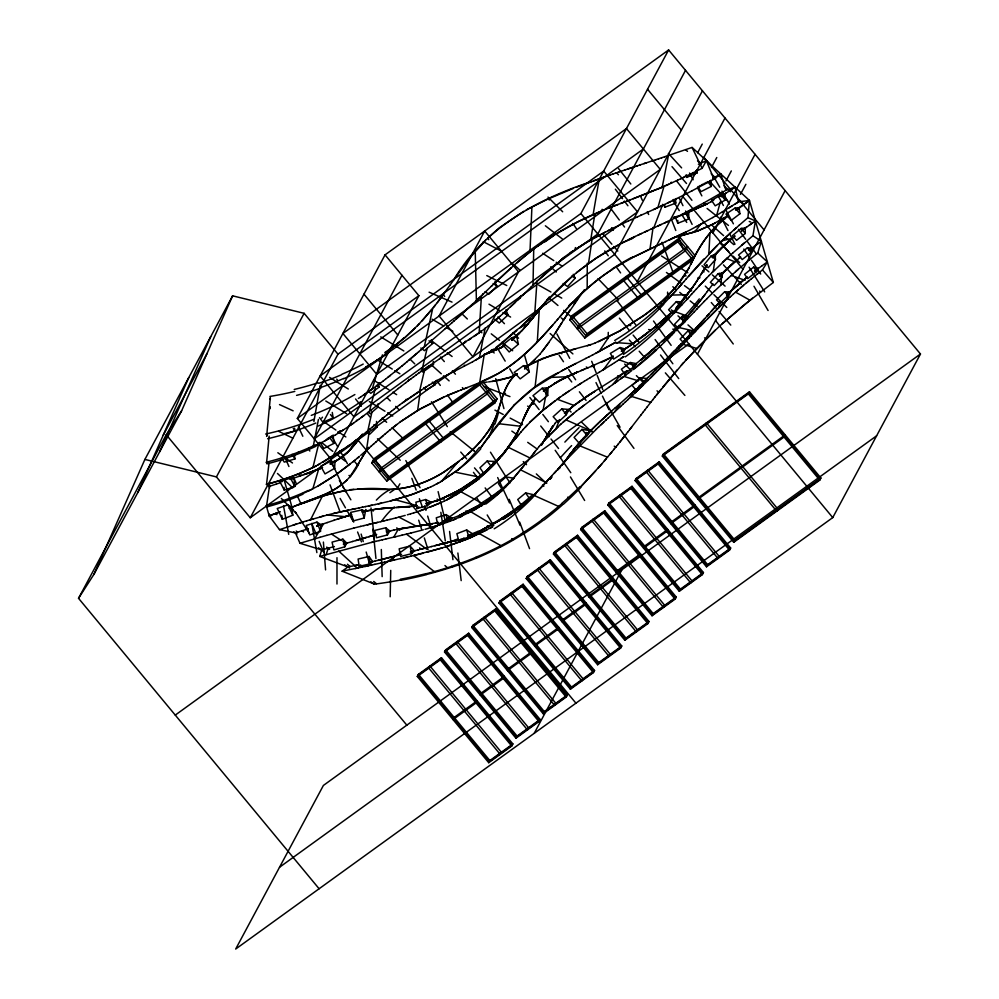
<?xml version="1.0" encoding="UTF-8"?>
<svg xmlns="http://www.w3.org/2000/svg" width="999" height="999" viewBox="0 0 999 999"><rect width="100%" height="100%" fill="white"/><g stroke="black" fill="none" stroke-linecap="round" stroke-linejoin="round"><path stroke-width="1.5" d="M336.975 584.028L336.988 557.679M587.262 263.212L587.187 288.499M677.859 216.246L675.536 217.632L677.797 223.227L688.723 219.018L688.761 212.425L682.629 214.573M269.218 514.01L269.206 515.859L279.495 529.645L295.442 532.892L306.056 529.482M269.468 488.149L269.493 484.453M270.205 408.691L270.217 406.843M270.292 399.45L270.304 397.602L266.633 436.413L267.27 434.677M677.797 223.227L677.821 220.429M533.016 285.152L533.728 248.739M390.184 596.765L390.734 570.379M608.154 338.449L608.279 332.38M529.97 252.035L531.918 206.855M721.078 284.815L721.59 273.976L719.005 273.439M481.456 295.567L479.145 332.879M539.248 310.077L537.3 341.97M543.781 391.183L548.076 387.724L542.17 388.249L532.966 395.691L539.385 402.272L547.714 395.417L548.076 387.724L561.438 379.52L577.859 371.84M709.952 233.104L708.865 253.721M334.628 468.331L334.99 461.463L330.145 461.513L320.754 466.271L325.025 473.913L334.628 468.331L330.145 461.513M537 280.856L534.777 313.299M320.479 531.381L320.916 524.675L316.958 522.127L306.256 525.474L309.765 534.89L320.479 531.381L316.958 522.127M535.039 387.275L538.174 360.264M739.285 225.175L747.951 217.67L749.425 200.449L692.082 147.427L664.622 156.768M269.168 436.151L266.558 463.111L267.158 461.913M276.398 484.04L269.48 486.301L266.521 484.403L269.143 461.913M650.012 248.788L653.096 227.41M420.479 389.822L417.644 410.402L400.899 421.441M721.852 277.46L722.439 273.089L718.044 273.738L710.364 282.305L714.185 285.527L721.852 277.46L718.044 273.738M715.759 253.646L713.274 271.278M368.968 432.904L366.471 450.337M588.486 263.461L592.245 238.474M269.48 486.301L266.483 506.406L269.206 515.859L270.841 516.92M479.695 382.58L484.215 354.558M590.746 239.86L594.73 214.885M599.288 178.784L593.106 214.635M733.154 252.685L752.946 235.727L755.406 220.941L747.951 217.67M751.023 252.622L751.772 248.227L747.414 247.764L738.536 254.995L742.22 259.553L751.023 252.622L747.414 247.764M313.911 421.553L320.279 385.227M543.081 410.177L545.641 396.466M485.102 328.159L479.408 358.017M364.198 517.994L365.484 511.076L361.85 509.915L350.599 512.4L353.534 520.829L364.198 517.994L361.85 509.915M313.199 446.678L318.431 419.405M432.704 308.504L424.275 346.953M662.225 187.125L668.431 155.494M545.916 395.092L547.327 388.261M371.99 411.813L367.844 430.794M424.837 368.656L419.667 390.934M427.147 348.201L421.753 370.979M406.218 399.225L405.994 400.199M312.937 467.432L318.981 442.669M574.974 249.563L575.461 247.577M721.64 196.853L721.94 195.642M369.393 411.413L375.399 388.087M720.379 201.711L716.72 215.222M514.148 265.135L537.487 245.592M657.891 207.58L664.035 186.264M338.723 551.073L354.657 565.609L358.079 564.897L347.914 566.957L319.78 556.431L321.678 549.925L334.378 546.565M312.837 488.798L318.656 469.193M372.24 389.098L382.417 354.87M718.518 307.817L720.329 302.11M601.635 210.989L602.147 209.266M749.325 259.89L757.729 252.959L761.375 241.446L752.946 235.727M326.099 554.632L328.284 548.189L326.636 547.102M653.783 227.884L662.724 204.32M494.305 423.888L488.886 437.15M519.955 297.889L520.616 296.091M482.867 294.418L483.191 293.531M623.463 352.797L624.987 349.013L620.092 347.54L610.377 353.396L613.636 359.103L623.463 352.797L620.092 347.54M556.006 428.596L559.602 419.88M521.84 422.714L519.043 429.17M521.653 423.164L520.354 426.236L498.676 423.701M522.727 420.579L524.013 417.545M522.939 420.079L528.658 408.004L535.377 398.788M520.292 426.361L527.397 410.327L535.027 399.175M430.719 341.346L431.431 339.735M523.963 417.669L530.706 404.72L525.237 414.772M319.106 888.76L78.534 598.314L93.906 574.4L144.892 459.428L232.617 295.829L304.133 313.324L337.974 354.17L250.25 517.757L216.421 476.91L144.892 459.428M137.762 492.594L188.761 377.634M159.69 451.698L210.689 336.725M93.906 574.4L181.618 410.801L232.617 295.829M504.458 452.609L514.073 438.761L520.279 426.398M408.941 379.333L408.266 380.856L411.001 378.808M519.005 429.258L517.557 432.292M728.009 295.504L729.632 292.008L724.687 291.696L716.52 299.875L719.904 303.371L728.009 295.504L724.687 291.696M670.716 183.366L671.278 182.18M310.614 519.642L322.315 496.241M464.66 342.744L465.434 341.183M378.946 384.215L379.682 382.742M517.532 432.33L510.926 443.806L504.682 452.335M558.141 422.24L566.321 414.697L569.03 409.478L561.825 408.878L553.159 416.695L558.141 422.24L559.54 419.555M690.971 264.298C699.05 245.342 711.438 228.484 728.046 216.121M464.71 365.159L464.098 366.296M756.643 271.616L758.303 268.469L753.583 267.133L744.567 274.313L747.714 278.621L756.643 271.616L753.583 267.133M697.652 152.747L702.247 144.093M711.463 167.47L716.783 157.517M163.262 435.114L207.118 353.321M78.534 598.314L166.246 434.727L181.618 410.801M216.421 476.91L304.133 313.324M385.052 254.857L418.881 295.692L331.168 459.29L297.34 418.444L385.052 254.857L668.618 49.95L920.466 354.008L832.754 517.594L235.677 949.05L323.389 785.451L920.466 354.008M401.973 275.274L314.248 438.861L597.814 233.966L685.526 70.367M482.992 381.768L497.077 398.788L494.805 403.034L386.775 481.093L371.74 462.937L374.026 458.691L477.023 384.265M386.775 481.093L389.061 476.848L497.077 398.788M371.74 462.937L479.77 384.89L480.906 382.754L495.941 400.911L387.924 478.971L372.889 460.814L480.906 382.754M297.34 418.444L580.894 213.549L668.618 49.95M569.792 319.83L572.065 315.584L680.094 237.525L695.129 255.682L692.844 259.927L584.827 337.987L569.792 319.83L677.809 241.783L680.094 237.525M702.447 90.797L614.722 254.383L250.25 517.757M584.827 337.987L587.1 333.741L695.129 255.682M417.295 676.46L418.444 674.337L441.446 657.704L512.874 743.93L511.725 746.053L488.723 762.687L417.295 676.46L440.309 659.839L441.446 657.704M637.287 281.618L724.999 118.019M444.518 651.972L445.666 649.85L468.668 633.229L540.097 719.442L538.948 721.578L515.946 738.199L444.518 651.972L467.532 635.352L468.668 633.229M471.74 627.484L472.889 625.362L495.891 608.741L567.32 694.967L566.171 697.09L543.169 713.711L471.74 627.484L494.755 610.864L495.891 608.741M498.963 602.996L500.112 600.874L523.114 584.253L594.542 670.479L593.394 672.602L570.392 689.223L498.963 602.996L521.977 586.376L523.114 584.253M725.948 180.944L731.33 170.929M526.186 578.508L527.335 576.386L550.337 559.765L621.765 645.991L620.616 648.114L597.614 664.735L526.186 578.508L549.2 561.888L550.337 559.765M712.924 232.942L755.069 154.333M553.421 554.02L554.557 551.898L577.559 535.277L648.988 621.503L647.851 623.626L624.837 640.247L553.421 554.02L576.423 537.4L577.559 535.277M580.644 529.545L581.78 527.41L604.782 510.789L676.211 597.015L675.074 599.138L652.06 615.759L580.644 529.545L603.646 512.912L604.782 510.789M607.867 505.057L609.003 502.922L632.005 486.301L703.433 572.527L702.297 574.65L679.283 591.283L607.867 505.057L630.869 488.424L632.005 486.301M697.427 354.22L785.139 190.634M635.089 480.569L636.226 478.446L659.228 461.813L730.656 548.039L729.52 550.162L706.505 566.795L635.089 480.569L658.091 463.936L659.228 461.813M488.723 762.687L489.86 760.564L512.874 743.93M662.312 456.081L663.448 453.958L749.475 391.795L820.891 478.022L819.754 480.144L733.728 542.307L662.312 456.081L748.326 393.918L749.475 391.795M515.946 738.199L517.082 736.076L540.097 719.442M543.169 713.711L544.305 711.588L567.32 694.967M534.215 733.328L621.927 569.73M570.392 689.223L571.528 687.1L594.542 670.479M597.614 664.735L598.751 662.612L621.765 645.991M624.837 640.247L625.973 638.124L648.988 621.503M652.06 615.759L653.196 613.636L676.211 597.015M679.283 591.283L680.419 589.148L703.433 572.527M706.505 566.795L707.642 564.672L730.656 548.039M733.728 542.307L734.864 540.184L820.891 478.022M740.446 194.368L745.878 184.303M689.06 267.794C697.627 249.575 708.229 230.894 725.124 218.581M360.127 460.964L363.611 454.807M344.767 546.803L346.79 543.156L342.857 539.16L332.055 542.132L333.916 549.937L344.767 546.803L342.857 539.16M325.911 493.918C340.334 487.612 352.909 476.898 359.378 462.325M640.933 215.285L641.308 214.61M515.984 435.352L503.459 453.796M679.07 304.707L681.543 301.91L676.335 301.636L668.606 309.74L672.002 313.361L679.857 304.92L694.954 284.041M543.993 440.696L551.947 427.522M542.519 443.319L544.355 440.035M544.168 440.372L555.182 423.239M396.828 489.248L399.887 483.828M692.956 172.864L702.122 168.319L706.418 160.689L713.923 179.233L692.032 190.809M541.695 444.78L542.744 442.907M688.923 268.044L675.686 287.213L661.763 301.498L643.319 315.934L619.792 330.906L646.041 313.998M396.69 527.909L398.351 529.108L393.731 537.15M541.608 444.93L542.632 443.106M314.635 538.886L323.551 523.801L316.658 526.061M672.002 313.361L673.139 311.363M545.704 437.637L553.109 425.911M545.941 437.225L549.3 431.556M392.058 560.501L394.63 556.118M689.085 267.744C678.633 286.601 663.985 301.198 646.54 313.624M363.748 454.57L368.569 447.377M671.678 353.658L667.245 360.989L650.287 378.171M387.412 534.94L389.822 531.006L385.776 527.784L374.637 530.432L376.511 537.749L387.412 534.94L385.776 527.784M700.898 274.488L706.768 265.185M751.448 278.721L762.462 269.917L767.357 261.95L757.729 252.959M697.04 280.769L706.905 264.997M699.138 277.36L695.217 283.629M702.871 271.278L706.855 265.072M563.448 320.192L584.34 289.747M561.7 322.977L553.159 336.326M620.154 403.559L614.772 411.825M599.025 351.648L608.928 336.85M697.027 280.781L686.738 295.554L676.885 307.08L692.994 286.963L677.11 306.843M356.206 421.241L356.955 420.079M700.524 224.475L696.603 229.67L692.794 232.617M555.481 332.767L569.929 310.027M368.419 447.577L349.563 477.372M553.109 336.401L542.22 351.448M530.806 404.57L535.202 398.988M564.81 461.401L570.879 453.121M587.187 435.564L590.471 430.769L582.005 429.358L574.075 437.412L579.507 443.531L587.187 435.564L582.005 429.358M685.564 319.343L687.637 316.321L682.317 316.171L674.525 324.313L677.684 327.672L685.564 319.343L682.317 316.171M574.038 303.871L578.359 297.727M579.507 443.531L583.366 438.136L569.143 455.457M691.246 334.278L693.506 331.019L687.949 330.906L680.094 339.073L683.416 342.57L691.246 334.278L687.949 330.906M683.416 342.57L693.506 331.019L689.098 335.714M551.073 428.796L552.971 426.098M450.124 284.99L437.325 302.585M453.646 280.007C483.491 228.921 536.825 199.35 591.495 181.581M450.087 285.052L453.733 279.882M552.122 427.285L552.609 426.598M603.421 369.692L613.186 356.306M455.382 277.56L470.866 256.768L485.489 240.297M548.863 342.607L539.86 354.308M669.655 293.943L659.153 308.391M444.842 292.42L437.724 302.06M493.419 430.919L480.282 448.251M493.931 430.207L514.185 404.957M677.122 330.007L675.112 329.42L669.342 337.4L664.21 342.37M361.151 435.864C353.334 447.752 343.581 457.979 330.419 463.923M565.821 459.99L562.075 465.072M567.32 457.942L574.912 447.877L572.839 450.537M707.354 291.446L694.717 308.042L683.566 320.791M359.378 438.286L349.95 450.049L339.785 458.516M359.852 437.649L361.713 435.114L360.352 436.963M705.257 294.305L685.114 319.118M644.268 382.205L647.002 378.496L640.347 377.784L632.067 385.377L636.113 390.122L644.268 382.205L640.347 377.784M358.616 439.335L347.802 452.197L358.416 439.61M707.292 291.521L712.974 283.991M360.552 436.688L362.5 434.053M321.715 418.206L322.49 417.17M563.736 462.837L561.888 465.322L581.468 440.197M580.481 294.817L582.704 291.845M510.439 444.543L504.27 452.422M672.14 311.925L662.337 324.912M544.992 302.597L547.539 299.25M297.502 453.321L298.414 452.122M545.417 302.048L536.176 314.011M547.152 299.762L549.325 296.915M540.734 308.167L543.281 304.845M541.146 307.63L526.873 325.174M636.113 390.122L638.274 387.312M437.275 302.66L422.115 320.866M633.691 366.858L636.201 363.624L630.456 362.5L621.378 369.23L624.575 373.876L633.691 366.858L630.456 362.5M644.842 409.94L646.965 407.192M641.071 414.835L643.094 412.2M642.944 412.4L645.017 409.715M641.171 414.697L629.67 429.582M559.927 467.882L559.378 468.593M629.845 429.37L631.718 426.948M646.915 407.267L650.873 402.16M527.684 460.951L529.807 458.229M627.572 432.292L629.507 429.795M527.847 460.739L513.698 478.022M529.645 458.441L531.668 455.856M652.846 399.65L650.724 402.372L631.368 396.378M625.624 434.777L627.647 432.18M433.603 307.367L435.452 305.032M538.486 311.064L522.44 330.032M619.467 376.186L612.849 384.528M652.634 399.925L654.82 397.14M625.786 434.565L619.755 442.207M531.53 456.031L535.452 451.086M712.886 257.168L715.059 254.408L715.471 259.428L708.303 267.67L704.058 264.735L711.251 255.869L715.059 254.408M623.913 436.95L617.794 444.667M654.557 397.477L683.603 362.625M656.48 395.042L661.026 389.335M457.08 462.974L441.633 481.181M533.429 453.621L537.375 448.713M523.763 465.946L512.587 479.258L513.811 478.259M615.821 447.115L618.281 444.056M507.105 448.913L511.451 443.531M575.287 447.415L581.73 439.897M511.213 443.818L513.523 440.984M604.145 461.201L616.395 446.403M507.342 448.626L496.091 461.975M662.737 387.212L677.21 369.88M614.497 448.751L613.836 449.562M481.243 447.077C501.535 417.195 525.099 388.449 558.528 372.577M513.286 441.271L519.28 434.016M624.575 373.876L627.21 370.641M533.778 316.995L524.45 327.872M505.282 451.161L496.678 461.313M504.108 453.047L488.361 469.055M431.543 309.94L417.445 325.786M515.209 438.898L521.253 431.705M609.989 454.245L611.912 451.91M537.287 448.813L539.323 446.341M712.399 257.555L718.743 250.487M712.337 257.63L721.278 247.977L734.914 236.039M503.471 453.384L501.086 456.231M503.958 453.221L499.325 458.491M503.521 453.746L501.323 456.293M539.26 446.428L541.308 443.993M555.144 423.289L557.38 420.654M605.881 459.165L597.989 468.319M500.287 457.18L497.864 459.977M683.516 282.03L686.238 278.883M685.988 279.171L717.107 245.504M683.766 281.743L678.696 287.562M688.448 276.311L703.758 259.078M601.848 463.898L580.506 487.05M554.845 322.602L557.754 319.268M541.271 444.043L545.941 438.773M555.319 322.053C538.798 341.221 521.153 360.102 499.125 373.014M557.242 319.842C573.326 300.674 591.196 282.767 612.449 269.318M539.835 354.333L526.136 367.932M681.33 284.553L668.943 298.389M552.897 324.837L542.944 335.989M559.652 317.083C576.348 297.153 595.641 279.233 617.994 265.796M521.128 431.855L523.251 429.42M713.423 256.293L723.601 245.779L734.777 236.151M502.747 454.645L486.001 471.078M558.191 468.843L532.517 496.69M554.158 473.414L556.168 471.128M713.661 256.019L729.22 240.796M552.147 475.699L533.154 496.066M557.792 469.293L562.262 464.248M709.178 313.686L706.942 316.221L719.804 301.86L711.4 311.164M559.877 466.92L566.87 459.14M719.63 276.248L722.439 273.089M706.855 316.296L683.753 341.308M681.355 365.135L699.275 345.816L720.017 325.711M676.273 290.309L663.798 303.771M543.319 441.683L545.417 439.348M704.72 318.706L695.779 328.571M523.164 429.533L529.72 422.477M595.616 470.979L581.118 486.426M564.11 462.187L596.453 429.071M573.226 274.3L575.162 278.197L567.582 286.551L563.124 283.466M715.871 306.144L718.144 303.646M698.376 325.736L700.524 323.376M685.564 360.439L715.247 330.132M686.625 299.675L689.098 296.978M691.458 294.38L694.03 291.546M688.985 297.09L691.558 294.255M693.918 291.671L696.515 288.848M686.725 299.575L681.892 304.845M545.929 438.786L560.701 424.275M696.403 288.961L706.53 278.134M546.053 438.661L558.179 426.573M695.978 328.346L691.533 333.142M675.661 308.254L681.518 301.923M681.955 304.77L674.725 312.487M525.299 427.16L527.385 424.912M698.875 286.276L709.09 275.499M521.878 330.632L524.425 327.897M683.753 320.504L687.637 316.321M682.692 321.715L685.077 319.168M542.619 336.338C525.099 355.569 504.57 372.689 480.182 382.367M689.66 335.127L691.845 332.792M688.798 338.336L691.246 335.751M684.215 343.206L688.91 338.224M681.156 346.441L684.253 343.169M691.096 335.914L693.581 333.279M583.953 437.487L585.464 435.889M678.758 348.963L681.568 346.004M693.393 333.479L695.916 330.806M695.691 331.044L698.264 328.334M676.36 351.486L679.195 348.514M499.263 458.553L490.521 467.12M687.412 319.006L694.467 311.613M694.38 311.7L696.927 309.028M698.001 328.621L705.431 320.891M673.963 354.008L676.81 351.011M521.74 330.769L512.237 339.76M675.686 331.081L687.462 318.943M696.84 309.116L699.4 306.456M671.553 356.518L674.425 353.521M674.7 312.512L669.58 317.782M700.311 326.198L720.192 306.206M672.04 356.006L666.733 361.513M542.657 305.195L545.192 302.572M491.458 466.658L496.366 461.55L487.137 461.076L479.932 467.807L483.903 473.538L491.458 466.658L487.137 461.076M720.591 275.025L740.596 256.918L738.823 258.366M699.312 306.543L704.357 301.323M682.742 323.851L685.077 321.428M585.739 435.676L590.471 430.769M667.245 360.989L669.642 358.504M419.455 323.713L404.533 337.937M540.284 307.655L542.782 305.07M545.029 302.734L573.076 275.537M585.739 435.589L600.299 421.291M681.405 343.743L683.965 341.096M537.912 310.102L540.384 307.555M547.402 300.287C568.756 276.998 593.893 257.193 622.14 242.932M521.977 330.519L512 339.972M514.323 404.807L533.99 388.024L561.913 370.716M586.213 435.102L588.548 432.692M679.033 346.166L681.468 343.681M681.668 343.469L671.927 353.409M664.847 363.461L647.951 380.482M537.974 310.04L532.942 315.16M708.965 275.624L730.444 255.107M704.27 301.411L706.855 298.776M578.034 447.327L580.332 444.98M676.673 348.589L679.095 346.116M515.634 374.675C498.651 390.309 501.223 416.77 486.276 433.978C479.445 443.593 470.854 451.823 461.763 459.278M529.682 422.515L530.369 421.815M709.14 253.446L719.792 242.919M674.725 350.574L667.057 358.341M494.692 281.968L496.928 286.026L488.823 294.255L485.039 291.696M529.857 422.34L541.346 411.663L555.019 400.799M677.547 327.01L675.049 329.483L679.245 325.287M706.768 298.851L711.887 293.706M707.542 318.731L720.329 306.081M534.89 359.84L524.612 369.106M411.625 553.671L414.41 550.861L410.052 546.041L399.15 548.813L400.699 556.418L411.625 553.671L410.052 546.041M660.314 365.147L662.861 362.575M667.32 358.079L658.403 367.07M668.855 318.519L668.88 318.494A344.543 334.69 53.2 0 1 625.249 356.905M655.269 370.217L660.451 365.01M674.537 332.242L671.94 334.84M588.511 432.742L597.802 423.651M653.371 372.115L648.089 377.41M651.348 374.15L656.168 369.305M463.923 537.912L463.037 538.798M532.367 315.721L519.73 327.922M516.033 374.3C505.569 383.166 502.522 397.09 498.651 409.565C492.932 427.21 481.381 442.407 467.457 454.433M483.903 473.538L496.366 461.55M645.754 379.745L648.239 377.26M712.2 272.352L714.747 269.83M462.737 539.085L461.838 539.972M726.623 294.98L729.632 292.008M643.418 382.055L645.916 379.57M711.8 293.793L714.435 291.196M671.827 334.952L666.808 339.872M523.563 504.145L518.456 509.153M723.064 272.465L725.561 270.005M641.92 383.516L643.506 381.968M643.006 382.43L647.002 378.496M530.881 287.237L522.752 295.192M529.82 318.269L521.84 325.949M714.447 291.184L727.809 278.584M461.238 540.571L459.715 542.057M648.089 380.344L635.102 392.857M415.234 328.022L404.208 338.224M530.819 287.3L533.229 284.94M519.505 333.067L511.688 340.234M519.555 333.017L511.9 340.06M530.894 421.291L543.706 409.665L560.402 396.915M535.327 494.143L532.991 496.216M376.498 421.441L377.035 427.135L369.88 434.09L366.521 431.83M533.141 285.027L535.589 282.655M640.284 385.127L638.711 386.65L641.258 384.178M522.914 295.03L517.732 300.025M535.476 282.754L564.697 256.88M672.514 331.93L674.999 329.533M726.623 294.88L730.606 291.109M642.956 385.352L630.194 397.477M482.38 294.88L492.082 285.564M537.812 280.494L563.711 257.642M520.417 297.44L505.269 311.613M482.754 294.518L477.909 299.138M491.308 286.301L511.426 267.545M492.769 465.059L494.98 462.937M596.028 429.483L598.788 426.835M480.432 296.74L475.674 301.261M493.706 284.003L514.235 265.06M671.241 312.799L653.983 327.884L629.982 345.642M671.365 312.687L654.745 327.272M598.438 427.172L606.081 419.942M417.033 508.553L427.322 505.706L431.506 502.36L425.724 499.525L415.871 502.21L417.033 508.553L418.893 506.793M719.68 243.019L728.034 235.227M671.116 312.924L660.002 322.927M661.6 344.842L664.073 342.495M635.764 389.473L631.568 393.394L636.338 388.936M600.861 424.875L603.708 422.165M633.965 391.171L636.375 388.898M515.397 302.235L510.352 306.968M727.597 293.931L745.778 278.172M597.727 423.713L607.392 414.797M633.041 394.805L627.734 399.775M475.774 301.174L463.111 312.849M727.896 293.644L747.352 276.91M605.918 420.092L608.453 417.719M722.364 240.472L730.843 232.68M658.965 347.302L661.463 344.98M608.354 417.819L613.236 413.261M622.814 404.358L625.561 401.798M625.274 402.073L628.059 399.475M473.164 303.621L456.218 319.031M722.464 262.412L727.734 257.567M600.024 421.553L602.447 419.305M620.604 406.406L613.211 413.274M620.416 406.593L623.076 404.12M505.956 309.827L508.004 314.972L499.25 323.052L494.83 319.28M359.19 566.308L370.242 563.836L372.702 561.638L369.018 556.48L358.104 559.04L359.19 566.308L360.739 564.872M656.318 349.737L658.828 347.44M662.087 341.571L672.489 331.955L640.484 360.127M602.347 419.405L604.845 417.107M347.128 479.932C335.227 491.208 319.518 497.015 304.458 502.659M564.972 413.174L569.03 409.478M529.845 499.138L534.465 494.905L525.624 492.932L517.719 499.55L521.69 505.894L529.845 499.138L525.624 492.932M631.455 393.494L614.61 408.404M629.145 395.604L631.543 393.419M719.904 325.811L744.867 304.27L773.338 282.455L749.425 200.449L738.511 201.873L722.489 211.763M730.594 291.121L743.031 280.394M727.959 298.951L730.569 296.591M604.682 417.257L607.23 414.947M507.617 309.49L502.709 313.898M727.784 278.609L741.058 266.883M664.672 339.235L662.062 341.596M556.793 263.998L565.097 256.518M723.875 245.542L726.523 243.144M730.956 265.035L719.655 276.049L733.553 262.774M722.265 323.664L752.397 298.251M521.69 505.894L523.976 503.833M730.719 232.779L736.5 227.622M607.03 415.134L614.66 408.354M461.226 314.548L453.921 321.066M564.485 413.461L575.187 404.57L588.898 394.992M565.247 412.774L572.327 406.78M730.469 296.678L733.116 294.318M607.18 414.985L609.79 412.649M730.381 255.157L733.216 252.635M564.61 413.349L575.199 404.558M516.833 330.557L496.103 347.352M733.566 230.232L739.347 225.112M490.509 467.132L478.009 477.497L463.961 487.237M371.004 446.328L373.726 443.906M368.556 448.489L371.278 446.078M560.501 424.45L573.551 413.399M609.565 412.849L612.187 410.514M451.61 323.102L454.033 320.954M347.802 452.197L342.557 456.568M373.451 444.155L376.186 441.745M656.78 346.278L659.34 344.018M732.991 294.418L738.261 289.797M536.163 493.406L528.896 499.637L534.465 494.905M451.66 323.052L446.928 327.21M366.096 450.661L368.818 448.264M375.899 441.995L383.304 435.527M513.661 478.184L505.993 476.948L498.451 483.591L502.322 489.66L502.809 489.223M505.244 487.087L506.218 486.226M500.312 316.009L502.485 314.086M533.329 495.891L535.601 493.906M444.555 329.283L446.99 327.16M363.624 452.822L366.358 450.424M378.346 439.835L385.514 433.641M735.539 271.678L738.273 269.293M656.93 346.154L641.82 359.028M425.474 345.916L444.692 329.171M730.731 265.235L733.378 262.924M735.526 292.183L743.506 285.314M425.911 345.529L418.431 352.023M420.779 349.987L423.126 347.952M363.886 452.597L360.689 455.357M563.074 422.177L576.173 411.313M404.158 338.261L404.158 338.261A284.465 254.42 45.8 0 1 385.002 352.385M419.043 351.486L409.091 360.015M432.08 340.759L432.717 343.469L424.4 350.661L420.891 348.014M500.112 316.171L495.467 320.142M654.22 348.514L641.221 359.515M416.758 353.459L406.755 361.988M377.61 404.158L377.959 407.105L370.254 413.736L368.119 412.15M741.57 245.329L744.392 242.919M516.52 263.074C541.733 240.796 570.941 223.326 602.122 210.777M741.021 266.92L749.35 259.865M530.968 497.902L533.279 495.941M740.659 287.737L748.863 280.844M533.066 496.128L528.446 500.012M357.255 458.279L359.515 456.368L352.709 462.038M733.528 262.799L736.151 260.577M497.727 318.231L490.571 324.163M385.289 433.828L387.737 431.768M404.42 363.948L407.292 361.538M511.75 339.972L516.545 335.939L518.394 344.23L509.165 351.973L502.909 344.842L511.55 337.912L516.545 335.939M374.887 424.95L382.192 418.843M402.085 365.896L404.92 363.524M372.44 426.985L375.025 424.825M379.77 420.854L384.465 416.958M369.98 429.021L372.577 426.873M741.158 228.396L732.429 235.664L736.575 240.334L745.291 233.479L745.167 228.034L741.158 228.396L745.291 233.479M746.028 283.192L751.56 278.634M528.583 499.887L530.931 497.939M402.547 365.509L385.602 379.158M387.55 431.918L389.985 429.907M464.323 457.155L445.142 471.266M367.52 431.056L370.13 428.908M484.44 472.377L472.202 481.755M640.659 359.977L641.633 359.178M400.174 367.482L397.39 369.767M384.353 417.045L386.75 415.072M640.696 359.94L634.927 364.647M354.87 460.264L335.589 475L318.294 485.864M478.009 479.445L456.406 494.692M386.65 415.147L389.036 413.199M367.669 430.944L362.699 434.977M492.919 322.265L488.099 326.136M394.905 371.778L397.277 369.855M389.835 430.032L400.149 421.99M576.523 272.64L596.116 258.217L621.615 243.207M388.961 413.261L391.333 411.351M525.037 367.957L527.722 365.796L529.32 371.978L520.167 378.871L514.235 372.365L523.501 365.671L527.722 365.796M388.149 396.541L378.571 404.195M460.152 468.281L439.997 482.117M388.124 396.553L398.389 388.424M360.202 436.975L362.562 435.089M543.431 391.258L548.114 387.699M391.283 411.388L393.656 409.503M392.132 428.171L396.828 424.475M654.208 327.697L636.838 340.834M756.93 274.288L759.69 272.103M378.621 404.145L371.228 409.977M633.104 366.084L634.902 364.66M387.974 377.31L390.334 375.449M350.162 464.098L335.102 475.349L318.094 485.976M461.513 488.748L446.703 499.937M393.618 409.528L398.763 405.532M359.24 437.737L354.295 441.546M543.968 390.834L554.882 383.266M544.068 390.759L548.888 387.15M632.829 366.258L636.201 363.624M576.061 411.401L589.847 400.961M398.276 388.511L400.886 386.488M368.768 411.888L371.278 409.94M488.049 326.186L482.754 330.232M713.923 179.233L720.754 173.938L725.911 190.297L703.733 202.984M631.868 370.454L629.058 372.627M741.857 230.607L745.167 228.034M477.934 477.559L480.619 475.487M400.774 386.576L405.919 382.629M458.116 469.917L440.571 481.793M748.988 250.362L751.772 248.227M383.216 380.994L385.364 379.333M355.057 440.971L359.59 438.012M578.821 409.253L584.165 405.169M368.818 411.85L358.841 419.343M741.583 230.757L755.406 220.941M741.483 230.819L746.428 227.11M458.928 461.538L443.356 472.377M754.944 271.041L758.303 268.469M356.606 439.785L351.935 443.331M642.569 336.663L648.413 332.255M564.647 256.93L567.694 254.658M739.922 213.774L731.131 220.454L725.961 214.111L735.164 207.992L739.023 207.792L739.922 213.774L735.164 207.992M756.43 269.867L754.632 271.228L761.85 265.859M380.819 382.804L382.967 381.181M626.248 374.75L628.895 372.739M405.781 382.729L408.454 380.719M399.2 405.207L400.062 404.558M378.534 383.092L379.108 387.075L370.766 393.331L368.506 391.396M389.91 492.694L394.992 489.11M380.544 383.017L375.974 386.413M707.779 182.517L709.552 181.194M710.002 180.869L710.888 180.207M712.662 178.883L714.872 177.223L715.796 178.084M645.491 334.49L639.61 338.836M575.087 404.645L594.655 391.383L586.188 396.765M361.313 417.52L363.823 415.659M399.825 404.745L421.491 389.772M749.874 249.638L755.581 245.454M626.098 374.85L609.128 387.175M410.851 378.921L413.561 376.91M481.705 331.019L473.901 336.563M351.835 443.394L347.14 446.815M736.975 209.028L749.425 200.449L737.549 209.353M378.122 384.827L363.524 395.104M400.087 422.028L421.291 408.279L443.606 397.065M626.66 371.054L588.886 394.992M620.479 379.021L623.301 376.948M413.411 377.023L416.133 375.025M626.61 371.091L618.131 377.085M402.41 402.809L426.648 386.588M370.866 581.855L374.15 583.99L342.108 571.191L347.914 566.957M358.803 419.368L351.124 424.8M481.443 331.206L450.037 352.098M589.785 401.011L603.646 391.071M537.25 246.516L553.871 235.215M328.958 437.862L331.943 435.839M415.984 375.137L418.731 373.139M337.974 354.17L418.881 295.692M359.815 353.883L643.381 148.976M349.413 445.179L323.164 462.087M614.934 383.042L617.769 380.994M175.262 715.097L688.898 343.931M279.533 867.257L876.61 435.801M567.657 254.683L572.939 250.936M639.56 338.873L630.893 345.017M577.897 402.547L580.619 400.574M475.199 479.595L458.004 490.809L439.198 499.762M545.104 241.783L554.095 235.327M418.569 373.264L421.203 371.366M557.417 399.051L568.681 391.246M761.8 265.896L767.357 261.95M458.791 540.721L468.918 536.888L472.939 534.04L466.658 529.957L456.88 533.666L458.791 540.721L461.313 538.911M735.614 210.227L739.023 207.792M459.602 517.307L467.42 511.788L465.871 510.964M373.239 388.386L360.976 396.778M421.066 371.466L439.672 358.741M603.596 391.108L609.228 387.113M636.575 341.034L630.194 345.492M755.569 245.467L758.466 243.431M487.849 501.323L473.426 510.477M570.242 252.822L586.588 242.27L605.294 232.055M426.211 367.844L428.733 366.084M353.596 423.089L348.626 426.498M623.801 356.531L620.804 358.579M344.518 448.663L317.382 465.197M749.337 225.037L752.347 222.964M629.932 345.666L621.678 351.149M562.937 395.129L575.436 386.85M732.167 189.186L735.089 187.188L738.511 201.873L735.339 203.858M623.588 356.668L617.782 360.589M758.466 243.431L761.375 241.446M621.89 351.011L630.094 345.567M490.534 351.186L493.356 349.275M490.671 351.099C504.745 344.73 512.949 328.321 527.709 324.225M468.506 340.209L471.116 338.461M485.039 503.296L474.088 510.114M348.576 426.536L338.399 433.079M623.913 349.712L627.01 347.652M729.208 191.121L732.155 189.186M575.486 249.226L592.482 238.886L612.774 228.334M505.132 345.105L499.662 348.389L504.732 345.367M614.735 362.575L617.594 360.714M439.523 358.841L442.27 357.068M463.274 343.644L465.896 341.933M358.354 398.476L360.776 396.915M442.132 357.155L444.867 355.394M611.675 364.535L614.572 362.687M444.755 355.457L447.477 353.721M447.39 353.771L450.099 352.048M343.481 429.882L335.701 434.715M721.128 196.116L729.183 191.134M339.722 458.553L330.719 463.773M575.174 387.025L581.331 383.154M611.538 364.635L599.263 372.227M444.867 471.428C428.209 482.18 409.54 488.848 389.598 489.448M524.6 367.62L542.382 358.491L568.394 350.661M621.316 351.311L624.987 349.013M463.911 487.275L463.886 487.287A235.727 200.662 29.7 0 0 472.277 481.855M554.17 235.027L577.372 222.053L602.534 210.614M578.159 385.127L584.303 381.318M524.787 367.507L527.984 365.509M477.272 506.518L482.929 503.121L481.718 503.871M502.01 518.931L499.213 520.641M728.92 207.842L732.13 205.856M462.674 488.036C462.075 490.297 411.6 512.1 450.549 494.792M723.126 194.93L726.173 193.057M423.776 388.349L429.245 385.015M602.347 370.342L605.419 368.456M502.435 518.668L479.445 531.181L500.986 519.555M728.134 215.534L711.65 224.887L697.514 231.031L714.959 223.177M480.157 504.82L482.992 503.071M615.634 342.295L592.357 355.12M584.165 381.406L587.287 379.495M443.106 472.539C426.498 482.979 407.18 489.335 387.475 489.498M587.187 379.558L590.272 377.672M481.218 504.17L459.165 515.534A151.86 128.446 22.1 0 1 449.1 519.33M590.222 377.709L599.35 372.177M461.725 488.623L458.791 490.359M339.697 431.318L337.799 432.455L340.572 430.794M722.539 211.738L716.021 215.634M481.518 503.996L459.165 515.534M615.359 342.457L595.679 353.396M434.877 381.843L435.002 384.815L426.073 390.122L423.913 388.037M503.771 346.004L499.999 348.214M721.578 219.48L724.824 217.557M496.466 522.265L499.1 520.704M335.602 434.765L324.687 440.946M429.046 385.139L431.88 383.466M560.839 379.845L554.832 383.291L567.02 376.673L584.515 369.18M461.413 488.811L447.752 496.153M503.571 346.141L500.287 348.064M720.466 196.453L724.7 193.968L725.099 200.137L715.209 205.831L711.575 200.412L721.166 194.817L724.7 193.968M712.762 217.545L716.096 215.597M417.719 410.364L446.853 395.666M431.718 383.566L437.187 380.419M712.849 217.495L689.847 230.12L665.484 241.696M336.775 460.427L330.582 463.848M455.319 495.329L475.736 481.318A241.945 205.007 53.3 0 0 494.542 462.425M447.764 520.766L452.097 518.256L446.066 514.597L436.263 517.794L437.562 523.963L447.764 520.766L446.066 514.597M332.879 436.376L321.865 442.432M498.239 373.539L477.023 383.703M493.681 523.863L496.366 522.327M523.688 211.338L499.188 227.884L487.612 238.187L488.761 239.673M454.932 495.541L449.175 498.676M434.403 382.005L442.769 377.347M619.767 330.919L598.513 341.72M720.754 173.938L712.786 178.346M619.293 331.193L594.83 343.194M611.188 357.43L613.274 356.256M474.363 508.166L477.222 506.543M475.499 360.214L489.61 351.785L472.627 361.788M490.01 528.296L492.719 526.76M492.594 526.835L470.179 537.887L445.729 546.865M436.351 484.115L439.26 482.529M557.904 381.481L576.972 372.202M473.164 510.626L453.296 519.955M490.859 525.424L493.593 523.913M703.021 223.089L696.465 226.661M710.714 202.01L712.737 200.899M526.373 209.827L547.14 199.438L573.376 188.386M561.863 370.741L575.874 363.436M631.156 258.192L665.983 241.458M317.445 486.338L308.691 490.871M439.023 482.667L433.653 485.502M462.287 514.185L474.325 508.179M442.732 377.372L444.068 376.66M453.321 493.381L456.056 491.908M472.502 361.863L455.257 370.841M562.3 370.504L585.851 358.404M611.351 357.342L604.807 360.739M675.087 217.994L703.771 202.972L706.143 204.433M611.126 357.455L587.724 367.932M490.796 525.462L482.242 529.845M707.504 203.721L684.303 214.111L710.589 202.073M443.781 376.81L449.687 373.701M451.76 497.302L446.553 499.999M631.743 257.879L662.012 243.269M688.011 211.476L691.158 209.815M320.105 463.748L317.27 465.247M517.382 373.951L510.452 377.247L517.182 374.063M446.628 375.299L452.522 372.24M622.002 242.994L625.724 241.096M487.037 529.895L466.745 539.31L445.666 546.89M692.057 190.797L682.816 195.517M707.392 203.784L681.718 214.997M531.268 363.661L552.122 355.032L590.884 344.63M698.463 186.413L697.839 186.738L701.061 191.621L711.263 186.413L710.676 180.919M699.712 185.777L700.336 185.452M701.598 184.815L702.846 184.178M704.095 183.529L704.72 183.217M705.968 182.567L706.593 182.255M452.36 372.315L455.369 370.779M316.558 465.621L316.458 465.659A281.88 233.491 24.7 0 1 266.433 484.228M468.381 511.313L471.378 509.777M321.74 442.495L315.946 445.379M589.01 356.818L592.607 354.982M330.032 463.973L334.99 461.463M585.726 358.466L589.235 356.693M682.854 195.504L676.735 198.564M333.129 434.977L333.891 443.419L323.913 448.414L319.867 442.257M625.686 241.109L635.164 236.463M563.736 378.309L576.573 372.377M608.229 230.569L611.9 228.759M686.138 231.98L668.943 240.11M311.601 489.423L302.572 493.718M676.76 198.551L663.96 204.745M628.796 239.56L641.508 233.491M316.021 445.342L318.893 443.931M430.931 486.838L433.566 485.551M692.994 172.839L686.812 175.849M613.036 228.197L628.508 220.916M443.893 501.286L446.491 500.037M327.135 438.748L328.346 438.161M667.569 203.034L670.629 201.561M604.632 360.814L601.223 362.4M686.887 175.812L677.559 180.232M671.103 219.892L674.575 218.232M325.799 493.968L290.484 507.842M680.756 178.734L683.828 177.273M664.06 204.695L660.102 206.556M671.266 219.817L664.422 223.027M663.423 204.995L653.621 209.54M638.174 235.04L647.876 230.569M667.944 221.391L657.717 226.099M430.781 486.9L413.561 494.006L390.159 501.036M443.818 501.336L429.882 507.292M677.672 180.17L671.565 182.979M656.967 208.004L647.115 212.5M628.408 220.966L631.505 219.555M661.263 224.475L654.345 227.622M644.467 232.13L651.223 229.046M706.418 160.689L698.376 164.286M631.38 219.605L634.502 218.182M634.365 218.257L637.512 216.833M650.986 229.146L654.57 227.522M671.653 182.942L662.524 186.988M637.35 216.908L647.252 212.437M665.609 185.652L668.631 184.303M441.108 502.584L420.367 510.726M458.878 517.632L461.688 516.383M427.959 488.211L409.89 495.267L389.872 501.111M685.451 175.337L686.812 177.41L697.314 172.765L696.915 169.743M622.689 242.67L632.954 238.224M662.574 186.975L633.179 198.739M322.602 467.544L300.274 475.886M332.28 412.425L333.154 417.894L322.902 422.24L319.518 417.657M446.753 395.716L457.954 391.183M322.202 467.719L316.808 469.93M321.815 467.894L306.955 473.576M602.422 210.652L611.863 206.868M447.964 395.204L461.101 389.972M652.784 191.096L629.957 199.95M476.848 383.766L464.248 388.748M675.536 217.632L688.761 212.425M320.816 468.319L310.726 472.227M456.043 518.831L450.424 521.078M591.133 366.596L594.53 365.247M608.603 208.154L618.069 204.458M580.931 370.592L587.874 367.869L586.251 366.983M282.342 519.305L292.807 515.209L291.833 507.405L287.899 504.857L277.235 508.491L282.342 519.305L281.78 515.334M614.635 205.782L624.288 202.098M460.826 390.072L467.332 387.562M576.161 187.312L603.983 177.123M467.757 536.026L472.939 534.04M627.397 200.924L620.679 203.459M301.611 503.733L326.885 494.805L346.203 490.247M279.857 511.875L269.206 515.859L280.032 511.788M626.735 201.174L630.581 199.713M663.686 204.82L664.81 207.243L675.774 203.134L675.549 198.626M289.186 508.391L291.833 507.405M290.884 507.767C321.84 494.218 355.219 485.364 389.198 489.46M447.315 522.227L450.287 521.128M687.749 212.824L684.103 214.186M297.577 505.182L301.011 503.921L297.352 495.966M313.274 471.278L306.793 473.626M651.648 191.321L662.587 187.325M594.767 343.219L587.312 345.779M593.631 180.794L598.039 179.221M426.573 508.541L417.145 511.8M697.215 231.131L678.671 236.451M447.19 522.277L431.481 527.46M600.449 178.371L606.967 176.086M487.137 353.609L499.725 348.364L483.616 354.745M490.322 352.485L483.866 354.67M303.746 474.687L307.118 473.514M284.303 490.159L294.805 486.501L293.968 478.046L290.497 478.071L279.882 481.605L284.303 490.159L283.966 487.35M606.381 176.286L609.939 175.05M609.353 175.262L612.924 174.026M293.581 478.184L289.997 479.42L300.512 475.811M612.312 174.238L615.908 173.014M444.068 523.389L428.259 528.409M615.297 173.227L624.999 169.93M697.564 231.006L676.148 237.05M618.269 172.203L618.893 171.99M725.911 190.297L735.089 187.188M279.495 529.645L303.396 521.828M327.098 522.614L334.303 520.192M624.912 169.967L637.237 165.846M276.348 484.053L279.845 482.879M327.26 522.552L317.757 525.711M631.118 167.882L634.178 166.87M661.588 157.78L664.81 156.706M627.921 168.956L630.943 167.944M333.853 520.342L337.812 519.018M639.972 164.935L646.39 162.812M652.472 160.802L655.881 159.678M636.962 165.934L640.284 164.835M655.519 159.803L658.853 158.691M658.553 158.791L661.837 157.705M643.955 163.624L652.896 160.664M337.237 519.205L350.936 514.872M337.662 519.068L341.346 517.857M316.87 525.986L320.916 524.675M432.305 502.122L439.011 499.837L426.248 503.783M293.132 525.099L296.541 523.988M341.159 517.919L348.426 515.621M306.019 529.495L308.416 528.733M413.898 512.824L416.983 511.85M446.203 520.204L449.388 519.18M299.887 522.927L306.818 520.779M344.667 516.795L351.436 514.722M442.832 521.128L443.494 520.929M446.141 520.104L452.097 518.256M445.329 546.99L426.848 552.272M410.639 513.836L413.748 512.874M295.442 532.892L299.975 543.281L320.08 537.287M306.718 520.816L326.81 515.147M294.318 454.295L294.98 458.891L284.265 462.1L281.456 457.717M442.207 547.952L410.402 556.318M359.053 539.585L362.999 538.411M452.972 541.083L454.333 540.684L434.852 545.741M350.861 514.897L351.598 514.672M407.367 514.797L410.489 513.873M359.578 539.423L352.56 541.495M362.287 538.623L365.734 537.599M355.806 540.546L359.178 539.547M362.987 538.411L366.421 537.4M673.363 217.57L676.822 216.558M673.576 217.507L677.085 216.471M310.052 519.817L313.386 518.831M365.534 537.662L376.685 534.44M320.055 537.287L326.785 535.339M432.267 502.135L426.561 503.708M368.781 536.713L375.612 534.74M352.734 541.446L343.544 544.068M454.046 540.771L447.652 542.557M453.896 540.809L431.218 546.615M372.028 535.764L375.274 534.84M319.78 556.431L371.391 542.432M326.748 535.352L353.808 528.071M425.025 529.32L428.134 528.434M405.207 515.409L395.966 517.907M452.522 541.221L437.337 545.142M343.344 544.105L346.79 543.156M423.326 529.795L411.039 533.004M320.067 516.945L323.426 516.033M722.065 240.759L732.142 238.324M397.078 555.469L401.598 554.258M410.289 551.96L414.41 550.861M393.931 556.306L398.276 555.144M394.955 556.031L384.44 558.766M411.338 551.673L414.922 550.724M388.112 557.817L391.633 556.905M414.585 550.811L418.219 549.862M386.376 531.893L389.822 531.006M417.844 549.962L424.837 548.176M384.815 558.666L388.311 557.767M426.486 503.721L428.821 503.134M395.891 517.932L389.847 519.455M326.785 515.147L333.654 513.436M421.091 549.125L431.568 546.528M362.025 511.95L365.484 511.076M423.214 553.196L413.611 555.556L434.727 571.903M284.091 433.691L295.03 430.969L294.58 428.209M388.549 501.448L378.396 503.833M426.136 503.696L431.506 502.36M378.234 560.314L384.852 558.653L374.962 561.113M353.708 528.096L360.577 526.411M411.113 532.979L401.948 535.214M378.097 560.352L381.268 559.565M386.813 520.204L389.972 519.43M371.241 542.469L372.515 542.157M390.646 530.806L387.113 531.668L394.13 530.007M383.766 520.941L386.963 520.167M372.415 542.182L375.836 541.346M571.84 349.837L575.736 348.901M333.616 513.449L348.551 510.102M360.452 526.436L363.973 525.599M380.719 521.665L383.941 520.891M436.063 522.877L438.299 522.352M375.724 541.371L379.145 540.559M672.352 237.962L674.974 237.337M363.836 525.636L370.592 524.038M380.919 521.615L367.37 524.8M379.033 540.584L382.467 539.772M402.073 535.189L395.604 536.713M374.762 561.151L369.318 562.425M334.303 513.286L355.569 508.628M374.15 523.214L377.535 522.415M382.355 539.797L385.789 538.998M385.664 539.023L395.741 536.675M410.839 556.206L403.971 557.804M407.592 556.967L400.749 558.541M362.625 511.738L377.048 508.978L392.507 507.679M381.431 503.146L375.012 504.582M362.799 511.688L377.497 508.916L394.805 507.567M369.205 562.425L372.702 561.638M394.293 559.989L401.086 558.453M387.824 561.45L394.555 559.927M384.49 562.2L390.971 560.739M381.243 562.924L384.59 562.175M711.575 200.412L713.873 199.9M381.356 562.899L374.75 564.36M371.503 565.072L374.875 564.335M371.64 565.047L364.997 566.483M368.394 565.746L361.738 567.182M375.249 504.532L368.569 505.956M394.006 530.032L425.586 524.837M372.09 505.207L365.334 506.618M436.039 522.889L430.806 523.951M342.108 571.191L361.838 567.157M351.66 509.44L359.078 507.917M355.207 568.556L358.479 567.869M362.1 507.292L365.759 506.543M358.629 508.004L362.575 507.192M397.477 529.283L411.65 526.835M432.292 523.676L431.58 523.813M430.994 523.913L420.554 525.586M432.467 523.638L425.599 524.837M401.024 528.571L404.533 527.934M430.544 524L411.026 526.923M416.883 505.706L396.216 507.504M492.295 381.443L510.389 377.272L499.3 380.332L488.586 381.905M411.064 506.518L417.107 505.669L395.129 499.725M482.405 382.617L487.225 382.055M350.025 489.697L353.871 489.298M410.277 506.605L381.206 508.479M409.003 506.73L410.252 506.605M404.995 507.042L408.678 506.755M404.945 507.055L398.214 507.417M684.065 275.949L686.138 275.836M550.149 377.422L566.758 376.81M687.387 294.717L672.002 295.08M357.729 489.035L387.187 489.498M279.882 481.605L282.143 481.68M632.642 343.806L615.209 342.545M632.592 257.005L633.266 257.068M345.08 516.658L327.41 514.985M672.739 329.158L675.124 329.408M654.807 327.21L656.168 327.372M478.733 476.948L455.207 472.165M648.626 329.533L651.211 330.07M350.786 475.911L348.963 475.474M679.108 327.597L693.618 330.906M629.208 325.274L630.669 325.612M297.365 474.3L301.686 475.399M683.154 344.33L696.715 348.464M623.988 376.436L638.336 380.819M731.293 275.437L745.067 280.332M299.975 543.281L321.678 549.925M617.844 375.699L620.779 376.86M689.585 333.903L690.509 334.228M687.712 316.246L675.386 311.788M574.038 405.444L557.167 399.225M619.03 359.765L630.244 363.923M631.193 364.285L634.04 365.347M483.716 386.401L509.94 396.591M734.715 261.788L726.698 258.504M592.195 366.183L594.018 366.92M607.517 457.217L579.582 445.741M565.809 419.805L592.444 431.443M429.095 292.195L452.035 302.123M531.593 403.446L533.391 404.245M559.328 506.755L533.878 495.342M279.495 404.583L293.144 410.839M278.709 431.331L292.719 438.111M508.379 447.352L529.383 457.667M416.308 526.173L398.951 517.132M739.347 281.855L740.546 282.442M486.775 275.574L506.768 285.527M546.89 483.017L520.616 469.867M483.279 241.696L501.935 251.423M494.942 410.139L503.234 414.485M510.127 418.106L522.552 424.637M442.582 498.426L444.155 499.275M461.076 491.845L482.355 503.471M735.589 292.133L749.924 300.212M479.47 533.703L501.436 545.916M559.989 352.759L561.8 353.771M504.008 392.669L505.531 393.519M538.761 285.165L550.936 292.02M553.646 293.556L561.763 298.127M470.929 511.838L493.768 525.474M527.609 406.094L529.233 407.043M432.117 319.205L443.768 326.024M446.366 327.547L452.847 331.331M693.593 330.931L695.167 331.868M488.986 304.183L499.163 310.239M502.972 312.512L510.601 317.07M643.119 382.342L644.155 382.967M380.731 336.888L403.833 350.949M325.799 401.011L346.603 413.698M377.048 359.702L392.282 369.081M394.817 370.641L399.887 373.763M369.343 401.536L384.94 411.213M387.55 412.824L392.744 416.059M329.533 377.372L348.314 389.011M586.126 432.455L587.787 433.479M472.589 449.7L473.963 450.549M657.005 390.859L658.865 392.033M373.651 380.157L388.986 389.822M392.819 392.232L396.653 394.642M661.538 256.006L687.836 272.764M493.069 462.587L494.43 463.461M331.431 534.028L341.371 540.471M542.482 485.202L543.881 486.101M293.806 531.83L297.078 533.953M318.394 547.802L323.314 550.986M344.63 564.835L349.55 568.019M493.119 283.529L496.928 286.026M542.644 253.271L553.758 260.602M556.231 262.238L562.4 266.308M301.935 530.806L303.584 531.893M343.156 541.658L345.829 543.419M704.557 337.849L706.131 338.923M614.235 446.153L615.759 447.19M567.619 497.19L569.005 498.151M323.439 421.441L335.889 430.057M338.374 431.78L345.841 436.95M277.834 452.747L292.495 462.974M467.432 511.775L468.756 512.712M416.758 484.815L418.131 485.764M437.175 499.063L438.524 500.012M487.325 525.686L488.648 526.61M511.825 431.106L517.932 435.414M527.709 442.332L537.474 449.238M371.591 509.852L373.276 511.063M429.021 340.796L432.717 343.469M373.838 424.825L377.035 427.135M406.443 534.128L426.798 549.275M666.433 272.477L682.067 283.903M684.477 285.664L691.695 290.934M511.763 538.611L513.049 539.547M572.052 275.899L575.162 278.197M504.557 312.387L508.004 314.972M432.929 341.808L444.917 350.999M447.315 352.834L452.11 356.506M759.59 291.084L760.626 291.883M545.367 225.786L562.3 238.923M375.924 405.532L377.959 407.105M491.258 333.841L499.587 340.422M501.973 342.295L512.674 350.749M321.828 442.682L332.804 451.361M336.463 454.258L345.005 461.014M707.105 208.479L728.483 225.462M450.249 431.705L474.488 451.273M376.436 583.691L373.713 581.468M672.814 286.725L676.286 289.56M679.757 292.395L687.849 299.001M690.159 300.899L697.102 306.568M350.162 566.508L347.427 564.26M296.216 531.043L297.602 532.192M422.864 368.843L424.937 370.592L433.603 364.385L433.241 361.526M711.251 255.869L715.471 259.428M354.657 565.609L356.019 566.745M548.826 297.739L557.954 305.494M563.661 310.339L572.789 318.094M376.935 385.214L379.108 387.075M328.284 548.189L329.645 549.35M275.562 513.461L276.923 514.647M563.598 319.942L561.313 317.932M701.997 265.796L708.928 271.89M712.387 274.937L725.087 286.114M398.376 529.095L399.775 530.344M419.58 547.902L420.991 549.15M712.275 225.562L723.601 235.614M725.861 237.625L733.803 244.655M365.659 509.478L367.083 510.739M444.955 565.534L447.764 568.044M344.443 490.546L345.854 491.795M550.137 333.516L572.902 353.921M671.328 309.852L674.662 312.862M677.996 315.859L684.665 321.878M687.986 324.887L694.655 330.894M431.156 364.647L441.271 373.788M443.506 375.811L449.125 380.894M550.649 266.87L556.268 272.015M513.461 264.211L520.204 270.417M511.55 337.912L518.394 344.23M744.218 204.533L742.382 202.822M736.887 197.727L741.47 201.973M724.038 185.789L730.469 191.758M676.335 301.636L679.857 304.92M523.239 461.6L526.523 464.685M536.338 473.913L546.153 483.141M714.872 177.223L711.226 173.789M685.651 149.65L687.474 151.373M697.527 160.864L701.186 164.311M544.817 302.834L546.016 303.971M377.435 438.748L400.237 460.252M277.472 473.464L292.744 487.874M461.788 313.661L467.357 318.981M479.62 330.681L481.855 332.804M492.719 351.573L494.18 352.984M568.955 409.977L571.103 412.05M581.855 422.415L591.533 431.755M491.246 350.162L492.694 351.586M624.675 364.073L631.056 370.379M636.375 375.636L643.831 382.992M382.205 417.944L386.65 422.327M392.195 427.797L403.309 438.723M705.294 286.126L711.738 292.532M713.885 294.668L726.797 307.455M281.331 498.451L295.916 512.937M720.404 243.456L728.958 251.973M733.241 256.219L739.66 262.6M410.352 359.478L414.747 363.861M421.353 370.429L423.551 372.615M548.001 197.09L562.674 211.776M386.975 397.602L390.247 400.899M395.716 406.368L398.988 409.665M432.367 382.13L435.002 384.815M618.443 174.763L616.533 172.802M497.914 316.97L504.433 323.688M513.124 332.642L518.543 338.236M598.026 278.609L618.506 300.037M523.501 365.671L529.32 371.978M668.431 153.496L681.63 167.882M710.314 182.068L728.221 201.673M723.438 264.872L732.891 275.212M735.002 277.51L741.308 284.39M440.297 356.98L444.33 361.576M452.41 370.741L455.444 374.188M548.314 198.901L549.325 200.037M629.345 339.985L635.252 346.728M639.185 351.223L645.092 357.967M762.462 269.917L773.338 282.455M602.884 233.878L611.863 244.181M613.848 246.466L617.844 251.049M460.739 452.085L466.633 458.853M474.5 467.894L481.381 475.799M665.346 372.864L684.889 395.417M711.288 302.535L717.132 309.303M719.08 311.563L730.781 325.087M354.046 460.951L357.742 465.272M671.99 166.646L686.5 183.491M647.539 89.261L681.368 130.095M703.92 157.33L764.073 229.932M682.854 196.628L742.994 269.243M677.809 241.783L692.844 259.927M748.326 393.918L819.754 480.144M580.894 213.549L832.754 517.594M572.065 315.584L587.1 333.741M663.448 453.958L734.864 540.184M658.091 463.936L729.52 550.162M636.226 478.446L707.642 564.672M630.869 488.424L702.297 574.65M609.003 502.922L680.419 589.148M603.646 512.912L675.074 599.138M479.77 384.89L494.805 403.034M581.78 527.41L653.196 613.636M576.423 537.4L647.851 623.626M363.973 294.156L397.814 335.002M554.557 551.898L625.973 638.124M549.2 561.888L620.616 648.114M527.335 576.386L598.751 662.612M521.977 586.376L593.394 672.602M500.112 600.874L571.528 687.1M374.026 458.691L389.061 476.848M357.904 439.972L575.936 703.184M494.755 610.864L566.171 697.09M472.889 625.362L544.305 711.588M467.532 635.352L538.948 721.578M445.666 649.85L517.082 736.076M440.309 659.839L511.725 746.053M418.444 674.337L489.86 760.564M166.246 434.727L406.83 725.174M619.392 318.157L629.208 330.244M633.129 335.077L639.023 342.32M355.557 398.988L361.376 406.256M367.195 413.524L370.105 417.157M618.556 168.619L630.819 183.991M330.444 414.51L333.154 417.894M540.709 425.999L549.163 436.663M551.036 439.023L558.553 448.501M676.485 180.819L691.92 200.312M566.97 375.836L571.74 381.98M579.383 391.808L586.063 400.412M616.883 300.499L635.801 324.862M542.17 388.249L547.714 395.417M660.526 354.982L678.733 378.596M561.825 408.878L566.321 414.697M529.845 397.49L539.11 409.602M542.819 414.435L548.389 421.703M615.372 189.223L622.539 198.676M624.338 201.049L627.921 205.769M715.646 320.529L733.254 343.968M473.464 472.352L478.858 479.545M485.139 487.924L492.332 497.514M611.475 209.453L619.318 220.005M621.94 223.514L624.55 227.035M329.57 437.574L333.891 443.419M721.166 194.817L725.099 200.137M436.638 380.444L440.297 385.414M447.614 395.354L453.096 402.809M655.119 339.56L672.864 363.773M617.207 425.524L633.953 448.376M738.448 229.345L745.704 239.31M747.514 241.795L756.568 254.245M653.508 321.016L671.153 345.367M604.745 250.924L608.266 255.806M616.196 266.808L620.591 272.914M336.738 379.108L337.662 380.394M707.854 181.606L711.263 186.413M444.655 296.441L443.306 294.543M505.993 476.948L510.114 482.804M293.244 428.421L295.03 430.969M555.169 450.287L570.791 472.714M397.252 346.341L396.203 344.83M695.903 170.717L697.314 172.765M572.839 223.426L576.336 228.584M743.818 249.051L749.737 257.792M751.423 260.289L760.714 274.038M559.165 355.294L563.486 361.738M568.693 369.468L575.624 379.77M295.329 511.963L309.116 533.054M431.431 401.748L447.327 426.623M672.589 200.075L679.258 210.589M681.755 214.535L686.75 222.415M292.083 454.333L294.98 458.891M749.088 267.195L764.672 291.87M490.472 452.197L505.482 476.098M477.097 498.351L481.755 506.018M487.2 514.96L493.406 525.174M570.441 476.935L584.64 500.487M497.552 348.301L505.182 361.126M509.765 368.818L513.586 375.237M339.36 480.519L350.874 499.837M753.97 286.251L768.081 310.502M611.625 227.685L613.149 230.344M331.768 436.451L337.737 446.828M339.972 450.724L347.44 463.698M605.731 402.135L620.054 427.222M714.56 178.109L719.742 187.213M721.965 191.109L729.357 204.108M340.11 498.414L345.467 507.817M346.99 510.501L353.097 521.241M718.418 196.366L723.413 205.519M725.561 209.44L733.403 223.826M689.535 173.052L693.169 179.758M697.514 187.824L701.86 195.879M673.813 199.438L675.774 203.134M556.893 333.891L569.692 358.329M405.831 460.564L420.055 487.674M720.966 216.895L727.984 230.569M729.382 233.304L735.002 244.243M290.497 478.071L294.805 486.501M685.963 213.411L688.723 219.018M679.045 197.64L682.966 205.669M685.576 211.014L692.12 224.4M692.082 147.427L702.122 168.319M596.003 382.58L601.161 393.394M602.447 396.103L608.891 409.615M287.899 504.857L292.807 515.209M298.376 426.835L302.834 436.251M308.554 448.376L309.827 451.061M497.664 477.559L509.54 502.972M330.894 460.527L343.806 488.586M640.421 195.954L642.332 200.237M647.402 211.638L648.663 214.498M284.703 456.743L288.923 466.508M293.144 476.261L296.154 483.229M509.228 499.363L520.042 525.312M312.325 524.912L316.308 534.515M319.168 541.383L323.726 552.36M671.428 219.355L675.799 230.494M677.984 236.064L682.904 248.589M350.362 513.648L353.696 522.115M357.592 532.005L361.476 541.883M591.683 361.301L596.128 372.639M597.227 375.474L602.784 389.647M519.667 522.127L529.545 548.626M330.045 484.852L340.209 512.262M411.85 478.359L416.146 490.01M419.368 498.751L422.589 507.492M662.05 242.282L672.789 271.716M466.658 529.957L468.918 536.888M418.706 520.167L421.516 529.033M424.313 537.912L428.059 549.75M524.313 354.445L527.797 366.571M424.675 506.118L425.961 510.389M427.672 516.096L430.669 526.073M284.216 480.207L292.882 510.264M361.139 534.078L363.249 541.57M366.196 552.047L369.555 564.023M495.691 378.708L503.933 408.603M425.724 499.525L427.322 505.706M438.124 491.62L445.079 520.292M283.504 505.769L288.723 534.365M311.763 523.389L316.87 552.609M369.018 556.48L370.242 563.836M440.846 512.3L445.329 540.921M457.879 553.009L461.176 580.619M686.5 174.8L686.812 177.41M449.587 531.431L452.934 559.677M371.004 507.979L374.35 538.973M372.952 529.245L375.949 558.566M323.389 542.07L325.574 569.892M664.71 204.62L664.81 207.243M475.249 251.473L476.398 300.574M381.318 549.5L382.155 576.635M667.594 292.12L667.769 297.777M557.592 469.93A240.622 214.073 49.4 0 0 559.515 467.382A240.647 214.086 49.4 0 1 557.617 469.905M551.598 477.36A240.622 214.073 49.4 0 1 550.224 478.971M551.698 477.26A240.647 214.086 49.4 0 1 550.324 478.846M502.947 519.33A301.136 265.896 29.7 0 0 524.175 504.27A301.236 265.984 29.7 0 1 503.109 519.23M522.539 503.833A300.624 264.048 27 0 1 501.923 518.019M457.804 540.184A199.613 172.178 21.3 0 1 454.582 541.196M457.917 540.147A199.65 172.215 21.3 0 1 454.707 541.158M478.558 531.043A199.475 171.079 20.2 0 1 467.569 535.639M457.255 539.223A199.475 171.079 20.2 0 1 454.108 540.197M532.929 497.265A261.226 225.275 41.6 0 1 494.205 528.796M531.456 495.704A261.838 222.59 31 0 1 491.545 524.2M560.364 457.742A400.174 223.389 -27.6 0 1 571.615 445.604M564.86 442.107A471.74 236.151 -30.2 0 1 579.033 427.622M720.454 305.781A492.32 470.791 15.1 0 1 727.859 298.851M720.641 305.969A492.507 470.704 14.5 0 1 728.134 298.988M400.574 580.007A447.502 392.407 20.5 0 1 374.2 584.203M426.198 573.613A428.184 375.199 20.4 0 1 400.337 579.258M426.585 574.625A428.022 376.123 20.9 0 1 400.824 580.294M451.461 566.445A388.923 342.045 21 0 1 426.323 573.701M475.836 557.367A365.247 322.19 21.6 0 1 451.423 566.358M451.798 567.145A388.786 342.669 21.5 0 1 426.885 574.4M476.261 558.129A365.022 322.852 22.3 0 1 452.347 567.032M475.949 557.242A349.762 309.64 22.5 0 0 499.2 546.553A345.592 307.18 23.7 0 0 521.378 533.928M499.725 547.327A349.7 310.502 23.4 0 1 476.71 558.016M522.015 534.752A345.617 308.229 25 0 1 500.237 547.177M542.245 519.617A354.37 316.408 25.5 0 1 521.416 533.728M561.738 503.746A380.132 341.121 28.2 0 1 542.095 519.43M543.031 520.504A354.545 317.757 27.4 0 1 522.714 534.502M562.674 504.682A380.769 343.069 31.3 0 1 543.881 520.129M580.007 486.588A431.63 389.398 32.7 0 1 561.7 503.484M580.881 487.4A432.829 391.82 38 0 1 563.548 504.108M308.354 490.397A264.673 218.531 22.7 0 1 266.121 505.644M302.909 494.218A269.293 223.439 23.5 0 1 266.733 506.943M618.131 265.996A266.795 255.707 16.2 0 1 631.281 258.416M612.187 268.968A263.374 252.959 17.8 0 1 631.505 257.467M699.3 298.888A283.566 265.659 7.4 0 1 681.93 318.918M502.684 490.059A268.556 233.479 31.3 0 1 483.716 503.683A268.344 233.279 31.3 0 0 502.46 490.222M501.535 489.148A268.394 231.93 28.2 0 1 482.592 502.272M512.325 479.021A216.558 183.429 35.2 0 1 487.2 500.561M512.662 479.32A215.16 183.229 41.8 0 1 485.714 504.12M655.893 349.563A435.302 420.229 62.7 0 1 633.041 369.218M656.543 349.987A435.776 421.291 55.4 0 1 633.341 369.593M316.571 465.809A281.83 233.604 24.8 0 1 266.521 484.403M495.442 463.299A243.306 206.618 45.3 0 1 477.884 479.295M667.856 317.807A344.23 332.305 23.9 0 1 623.426 354.408M316.059 446.203A302.884 252.909 27.2 0 1 266.895 463.873M315.234 445.017A302.834 251.423 26.1 0 1 266.159 462.25M480.819 448.751A208.741 176.823 46.5 0 1 460.077 468.181M479.37 447.415A208.179 175.487 55.6 0 1 458.042 469.817M662.087 303.634A263.524 254.183 19.1 0 1 614.685 340.459M663.648 304.383A263.836 257.018 49.2 0 1 616.695 343.369M403.796 337.962A284.528 254.608 57.4 0 1 385.127 353.196M365.522 367.295A293.007 261.388 42.1 0 0 385.851 354.108A292.982 261.388 42.2 0 1 365.721 367.195M365.696 367.545A299.338 262.6 31.3 0 1 343.781 378.708M363.199 364.073A299.275 258.491 26 0 1 341.845 374.275M343.693 378.446A304.995 261.825 24.5 0 1 320.567 387.55M341.396 374.825A304.945 257.754 21.3 0 1 318.856 383.254M320.879 388.136A314.922 264.423 20.3 0 1 296.578 395.367M317.957 382.829A314.847 258.666 17.5 0 1 294.218 389.448M294.805 391.408A320.916 262.849 17.1 0 1 269.905 396.441M315.834 423.027A338.636 285.002 29.8 0 1 267.62 438.736M313.636 419.38A338.549 280.707 26.9 0 1 265.622 434.041M354.882 394.543A352.597 292.907 27.3 0 1 311.276 415.384M360.789 401.685A353.134 303.059 38.9 0 1 318.256 426.073M462.962 388.149A276.286 10.702 58.5 0 1 462.362 387.624M568.843 305.856A259.79 50.799 49.1 0 1 574.363 301.798M698.051 277.672A107.08 102.585 -7.2 0 1 700.012 277.747M726.71 214.947A202.16 188.524 29.3 0 1 728.221 215.309M749.238 221.503A202.16 188.524 29.3 0 1 750.724 222.028M498.301 413.099A159.016 123.701 41 0 1 494.88 424.2M376.348 500.112A89.361 62.787 83.1 0 1 389.048 490.109M702.497 271.803A74.613 74.276 -68.2 0 1 704.145 271.79M381.905 520.804A133.716 74.263 87 0 1 394.28 507.142M721.852 273.264A170.017 167.133 27.3 0 1 723.014 273.714M484.677 231.006L439.11 315.996L472.952 356.843L518.518 271.853L484.677 231.006M381.543 467.769L379.258 472.015L487.287 393.956L489.56 389.71L381.543 467.769M428.034 419.667L425.761 423.913L440.796 442.07L443.069 437.812L428.034 419.667M579.582 324.663L577.31 328.908L685.326 250.849L687.612 246.603L579.582 324.663M626.073 276.561L623.801 280.806L638.836 298.963L641.108 294.705L626.073 276.561M429.945 666.021L428.808 668.144L500.224 754.37L501.361 752.247L429.945 666.021M457.167 641.533L456.031 643.656L527.447 729.882L528.583 727.759L457.167 641.533M484.39 617.045L483.254 619.168L554.67 705.394L555.806 703.271L484.39 617.045M511.613 592.557L510.477 594.692L581.893 680.906L583.029 678.783L511.613 592.557M454.145 717.444L453.009 719.567L476.024 702.946L477.16 700.823L454.145 717.444M538.836 568.069L537.699 570.204L609.115 656.43L610.252 654.295L538.836 568.069M481.368 692.956L480.232 695.092L503.246 678.458L504.383 676.335L481.368 692.956M566.058 543.593L564.922 545.716L636.338 631.942L637.487 629.82L566.058 543.593M508.591 668.468L507.455 670.604L530.469 653.97L531.605 651.847L508.591 668.468M593.281 519.105L592.145 521.228L663.561 607.454L664.71 605.332L593.281 519.105M535.814 643.993L534.677 646.116L557.692 629.482L558.828 627.36L535.814 643.993M620.504 494.617L619.368 496.74L690.784 582.966L691.932 580.844L620.504 494.617M563.036 619.505L561.9 621.628L584.914 604.994L586.051 602.872L563.036 619.505M647.727 470.129L646.59 472.252L718.006 558.478L719.155 556.356L647.727 470.129M590.272 595.017L589.123 597.14L612.137 580.506L613.274 578.384L590.272 595.017M617.494 570.529L616.346 572.652L639.36 556.031L640.496 553.896L617.494 570.529M706.455 422.877L705.319 425L776.747 511.226L777.884 509.103L706.455 422.877M644.717 546.041L643.568 548.164L666.583 531.543L667.719 529.42L644.717 546.041M671.94 521.553L670.791 523.676L693.806 507.055L694.942 504.932L671.94 521.553M699.163 497.065L698.014 499.188L784.04 437.038L785.177 434.902L699.163 497.065M626.46 128.559L342.907 333.466L376.735 374.3L660.289 169.405L626.46 128.559M603.683 171.054L320.117 375.949L353.946 416.795L637.512 211.9L603.683 171.054M678.945 239.648L570.928 317.707L585.963 335.864L693.98 257.804L678.945 239.648M748.9 392.857L662.874 455.02L734.302 541.246L820.316 479.083L748.9 392.857M658.666 462.874L635.651 479.508L707.08 565.734L730.082 549.1L658.666 462.874M631.443 487.362L608.428 503.996L679.857 590.209L702.859 573.588L631.443 487.362M604.22 511.85L581.206 528.471L652.634 614.697L675.636 598.076L604.22 511.85M576.997 536.338L553.983 552.959L625.411 639.185L648.413 622.564L576.997 536.338M549.775 560.826L526.76 577.447L598.189 663.673L621.191 647.052L549.775 560.826M522.552 585.314L499.537 601.935L570.966 688.161L593.968 671.54L522.552 585.314M495.329 609.802L472.315 626.423L543.743 712.649L566.745 696.028L495.329 609.802M468.094 634.29L445.092 650.911L516.508 737.137L539.522 720.516L468.094 634.29M440.871 658.766L417.869 675.399L489.285 761.625L512.3 744.992L440.871 658.766M468.356 536.438A199.613 172.178 21.3 0 0 479.582 531.643A199.65 172.215 21.3 0 1 468.419 536.413"/></g></svg>
